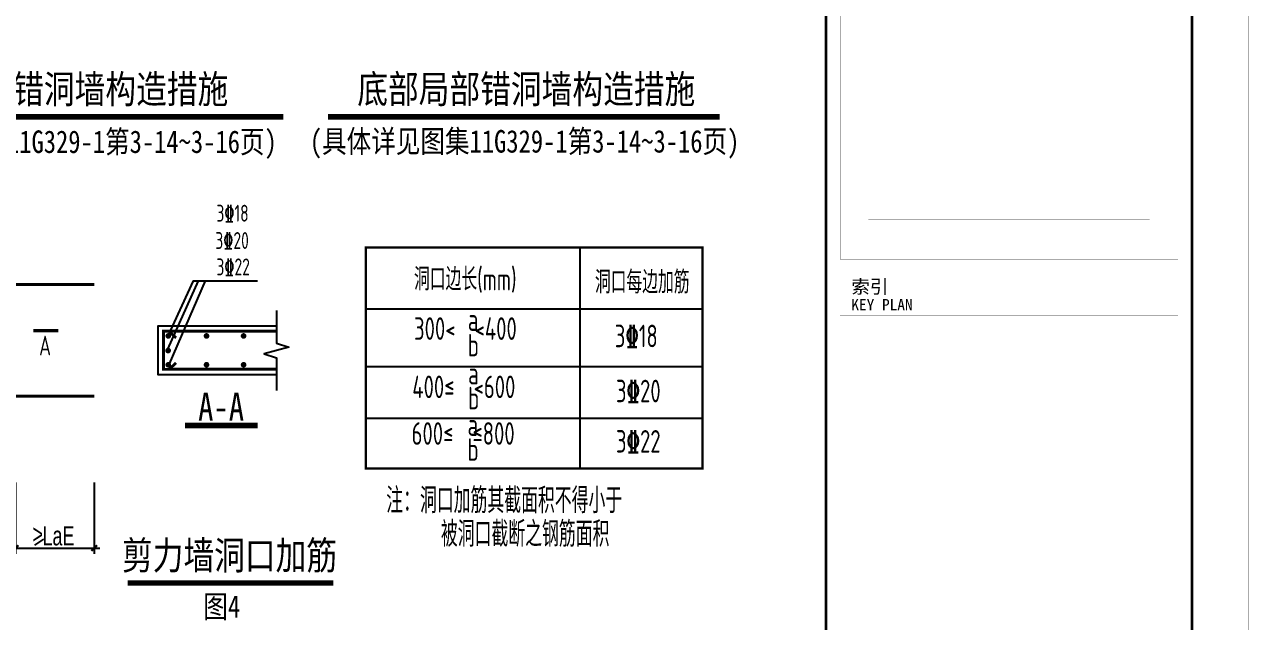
# Model space of a CAD drawing. Extents: x 1646991 to 1903782, y -359694 to -275762.
# Drawn here: x 1882048 to 1903782, y -342341 to -331746 of the extents above; entities that cross this region are included whole.
import ezdxf
from ezdxf.enums import TextEntityAlignment as Align

# ---------------------------------------------------------------- set-up
doc = ezdxf.new("R2010")
doc.units = 0
doc.header["$LTSCALE"] = 1000
doc.header["$MEASUREMENT"] = 0
doc.layers.get('0').update_dxf_attribs({"linetype": 'CONTINUOUS'})
doc.layers.get('Defpoints').update_dxf_attribs({"linetype": 'CONTINUOUS'})
for name, color, linetype in [('DIM', 3, 'CONTINUOUS'), ('GJ', 2, 'CONTINUOUS'), ('H', 7, 'CONTINUOUS'), ('SHEET_LINE', 6, 'CONTINUOUS'), ('字', 3, 'CONTINUOUS'), ('线', 7, 'CONTINUOUS')]:
    doc.layers.add(name, color=color, linetype=linetype)
doc.layers.add('钢筋', color=1, linetype='CONTINUOUS', lineweight=35)
doc.styles.add('-黑体', font='simhei.ttf', dxfattribs={"width": 0.8})
doc.styles.add('HZ', font='ros.shx', dxfattribs={"width": 0.7, "bigfont": 'jd.shx'})
doc.styles.add('HZJD', font='tssdeng1.shx', dxfattribs={"width": 0.7, "bigfont": 'tssdchn.shx'})
doc.styles.add('TSSD_Dimension', font='Tssdeng.shx', dxfattribs={"width": 0.7, "bigfont": 'hztxt.shx'})
doc.styles.add('图签信息$0$华文细黑', font='STXIHEI.TTF', dxfattribs={"height": 10})
doc.dimstyles.new('TSSD_100_100', dxfattribs={"dimtxt": 300, "dimasz": 100, "dimexe": 100, "dimexo": 250, "dimgap": 100, "dimtad": 1, "dimdec": 0, "dimzin": 0, "dimdsep": 46, "dimtxsty": 'TSSD_Dimension', "dimblk": 'ARCHTICK', "dimcen": 0, "dimdle": 100, "dimclrt": 7, "dimadec": 0, "dimazin": 0, "dimtfac": 1, "dimtdec": 0, "dimtix": 1, "dimtmove": 2, "dimatfit": 3, "dimfxl": 1, "dimtolj": 1, "dimtzin": 0, "dimarcsym": 0})

# ---------------------------------------------------------------- blocks, each defined once
blk = doc.blocks.new('_ArchTick')
at = {"color": 0, "linetype": 'ByBlock', "const_width": 0.4}
blk.add_lwpolyline([(-0.5, -0.5), (0.5, 0.5)], dxfattribs=at)
blk = doc.blocks.new('*D103')
at = {"layer": 'Defpoints', "color": 0, "transparency": 16777216}
for p in [(1881890, -339622), (1883288, -339622), (1883288, -341037)]:
    blk.add_point(p, dxfattribs=at)
at = {"layer": 'DIM', "color": 0, "lineweight": -2, "transparency": 16777216}
for p, q in [((1881890, -339872), (1881890, -341137)), ((1883288, -339872), (1883288, -341137)), ((1881790, -341037), (1883388, -341037))]:
    blk.add_line(p, q, dxfattribs=at)
at = {"layer": 'DIM', "color": 0, "lineweight": -2, "transparency": 16777216, "xscale": 100, "yscale": 100, "zscale": 100, "rotation": 180}
blk.add_blockref('_ArchTick', (1881890, -341037), dxfattribs=at)
at = {"layer": 'DIM', "color": 0, "lineweight": -2, "transparency": 16777216, "xscale": 100, "yscale": 100, "zscale": 100}
blk.add_blockref('_ArchTick', (1883288, -341037), dxfattribs=at)
blk = doc.blocks.new('图签-A1')
at = {"const_width": 0.5}
blk.add_lwpolyline([(-65, 0), (0, 0), (0, 500.5), (-65, 500.5)], close=True, dxfattribs=at)
at = {"const_width": 0.05}
for points in [[(-62.5, 404.92), (-62.5, 227.83)], [(-62.5, 227.83), (-2.5, 227.83), (-2.5, 404.92)], [(-57.5, 234.85), (-7.5, 234.85)], [(-62.5, 227.83), (-2.5, 227.83)], [(-62.5, 217.74), (-2.5, 217.74)]]:
    blk.add_lwpolyline(points, dxfattribs=at)
at = {"style": '图签信息$0$华文细黑'}
for s, height, p in [('索引', 2.4, (-60.5, 224.14)), ('KEY PLAN', 2, (-60.5, 220.74))]:
    blk.add_text(s, height=height, dxfattribs=at).set_placement(p, align=Align.TOP_LEFT)

msp = doc.modelspace()

# ---------------------------------------------------------------- linework, layer by layer
msp.add_line((1882234.3, -340985.7), (1882391.3, -340876.5))
at = {"layer": 'DIM', "const_width": 60}
msp.add_lwpolyline([(1882206.3, -337179.8), (1882651.6, -337179.8)], dxfattribs=at)
at = {"layer": 'GJ', "const_width": 50}
for points in [[(1878420.8, -336360.1), (1883287.7, -336360.1)], [(1878420.8, -338341.6), (1883287.7, -338341.6)]]:
    msp.add_lwpolyline(points, dxfattribs=at)
at = {"layer": 'SHEET_LINE'}
for points, const_width in [([(1819679.7, -359691.5), (1819679.7, -300291.5), (1903779.7, -300291.5), (1903779.7, -359691.5)], 5), ([(1822179.7, -358691.5), (1822179.7, -301291.5), (1902779.7, -301291.5), (1902779.7, -358691.5)], 50)]:
    msp.add_lwpolyline(points, close=True, dxfattribs=dict(at, const_width=const_width))
at = {"layer": '线', "color": 7}
for p, q in [((1891907.1, -335704.6), (1891907.1, -339623.2)), ((1888107.1, -336790.2), (1894087.1, -336790.2)), ((1888107.1, -337817.6), (1894087.1, -337817.6)), ((1888107.1, -338730), (1894087.1, -338730))]:
    msp.add_line(p, q, dxfattribs=at)
at = {"layer": '线'}
for p, q in [((1884596.4, -337509.7), (1885140.2, -336293.2)), ((1884621.4, -337770.7), (1885261.1, -336293.2))]:
    msp.add_line(p, q, dxfattribs=at)
at = {"layer": '线', "color": 2, "linetype": 'Continuous', "const_width": 100}
for points in [[(1879693.7, -333381.8), (1886643.5, -333381.8)], [(1887440.4, -333381.8), (1894390.2, -333381.8)], [(1883880.1, -341657.4), (1887531.8, -341657.4)]]:
    msp.add_lwpolyline(points, dxfattribs=at)
at = {"layer": '线', "const_width": 40}
msp.add_lwpolyline([(1894087.1, -335704.6), (1888107.1, -335704.6), (1888107.1, -339623.2), (1894087.1, -339623.2)], close=True, dxfattribs=at)
at = {"layer": '线'}
for points in [[(1884611.9, -337250.2), (1885047, -336294.2), (1886185.4, -336294.2)], [(1886524.5, -336818.8), (1886524.5, -337399.1), (1886744.5, -337469.1), (1886304.5, -337589.1), (1886524.5, -337659.1), (1886524.5, -338239.4)]]:
    msp.add_lwpolyline(points, dxfattribs=at)
at = {"layer": '线', "linetype": 'Continuous'}
msp.add_lwpolyline([(1886524.5, -337098.8), (1884417, -337098.8), (1884417, -337959.4), (1886524.5, -337959.4)], dxfattribs=at)
at = {"layer": '线', "color": 2, "const_width": 100}
msp.add_lwpolyline([(1884897.5, -338863.7), (1886191.2, -338863.7)], dxfattribs=at)
at = {"layer": '钢筋', "const_width": 50}
for points in [[(1886524.5, -337189.2), (1884516, -337189.2), (1884516, -337864.1), (1886524.5, -337864.1)], [(1886524.5, -337189.2), (1884609.2, -337189.2), (1884740.5, -337307.4)], [(1884740.5, -337750.9), (1884621.2, -337859.1), (1886524.5, -337859.1)]]:
    msp.add_lwpolyline(points, dxfattribs=at)
for points in [[(1884576.3, -337272.8, 1), (1884626.3, -337272.8, 1)], [(1885255.4, -337272.8, 1), (1885305.4, -337272.8, 1)], [(1885913.8, -337272.8, 1), (1885963.8, -337272.8, 1)], [(1884574, -337532.7, 1), (1884624, -337532.7, 1)], [(1884576.3, -337784.5, 1), (1884626.3, -337784.5, 1)], [(1885255.4, -337784.5, 1), (1885305.4, -337784.5, 1)], [(1885913.8, -337784.5, 1), (1885963.8, -337784.5, 1)]]:
    msp.add_lwpolyline(points, format="xyb", close=True, dxfattribs=at)

# ---------------------------------------------------------------- block references
at = {"xscale": 100, "yscale": 100, "zscale": 100}
msp.add_blockref('图签-A1', (1902779.7, -358691.5), dxfattribs=at)

# ---------------------------------------------------------------- texts
at = {"style": 'HZJD', "width": 0.7}
for s, p in [('注：洞口加筋其截面积不得小于', (1888472, -340418.1)), ('被洞口截断之钢筋面积', (1889442.5, -341014.4))]:
    msp.add_text(s, height=450, dxfattribs=at).set_placement(p)
at = {"style": 'HZ', "width": 0.7}
for s, height, p in [('>', 341.3, (1882283.8, -340787.9)), ('LaE', 341.32, (1882652, -340822))]:
    msp.add_text(s, height=height, dxfattribs=at).set_placement(p, align=Align.MIDDLE)
at = {"layer": 'H', "color": 3, "insert": (1882413.7, -337443.6), "char_height": 350, "attachment_point": 5, "style": 'TSSD_Dimension'}
msp.add_mtext('A', dxfattribs=at)
at = {"layer": '字', "color": 4, "style": '-黑体', "width": 0.8}
for s, p in [('叠合错洞墙构造措施', (1883211.3, -332882.5)), ('底部局部错洞墙构造措施', (1890958.1, -332882.5)), ('剪力墙洞口加筋', (1885689.4, -341158.1))]:
    msp.add_text(s, height=500, dxfattribs=at).set_placement(p, align=Align.MIDDLE)
at = {"layer": '字', "color": 6, "style": '-黑体', "width": 0.8}
for p in [(1878900.9, -334025.9), (1887114.3, -334018.7)]:
    msp.add_text('(具体详见图集11G329-1第3-14~3-16页)', height=400, dxfattribs=at).set_placement(p)
at = {"layer": '字', "style": 'TSSD_Dimension', "width": 0.7}
for s, height, p in [('3\x8418', 300, (1885456.3, -335245)), ('3\x8420', 300, (1885436.8, -335729.7)), ('3\x8422', 300, (1885456.3, -336197.7)), ('洞口边长(mm)', 400, (1888965.1, -336465.4)), ('洞口每边加筋', 400, (1892176.9, -336518.2)), ('a', 400, (1889919.4, -337183.5)), ('3\x8418', 400, (1892529.6, -337473.4)), ('b', 400, (1889919.4, -337636.6)), ('a', 400, (1889925.1, -338134.2)), ('b', 400, (1889925.1, -338576.6)), ('3\x8420', 400, (1892550.7, -338450)), ('a', 400, (1889914.8, -339046.5)), ('3\x8422', 400, (1892550.7, -339343.2)), ('b', 400, (1889914.8, -339489))]:
    msp.add_text(s, height=height, dxfattribs=at).set_placement(p)
for s, p in [('300<  <400', (1888965.3, -337462.5)), ('400≤  <600', (1888934.5, -338496.4)), ('600≤  ≤800', (1888921.4, -339323.9))]:
    msp.add_text(s, height=400, dxfattribs=at).set_placement(p, align=Align.BOTTOM_LEFT)
at = {"layer": '字', "color": 0, "style": '-黑体', "width": 0.8}
msp.add_text('图4', height=400, dxfattribs=at).set_placement((1885223.6, -342274.9))
at = {"layer": '字', "color": 4, "insert": (1885539.5, -338529.3), "char_height": 500, "attachment_point": 5, "style": '-黑体'}
msp.add_mtext('A-A', dxfattribs=at)

# ---------------------------------------------------------------- dimensions: what is measured, and where the dimension line sits
at = {"layer": 'DIM'}
dim = msp.add_linear_dim(base=(1883287.7, -341036.7), p1=(1881890, -339621.6), p2=(1883287.7, -339621.6), text=' ', dimstyle='TSSD_100_100', dxfattribs=at)
dim.commit()
dim.dimension.update_dxf_attribs({"geometry": '*D103', "text_midpoint": (1882588.8, -341036.7)})

doc.saveas('drawing.dxf')
